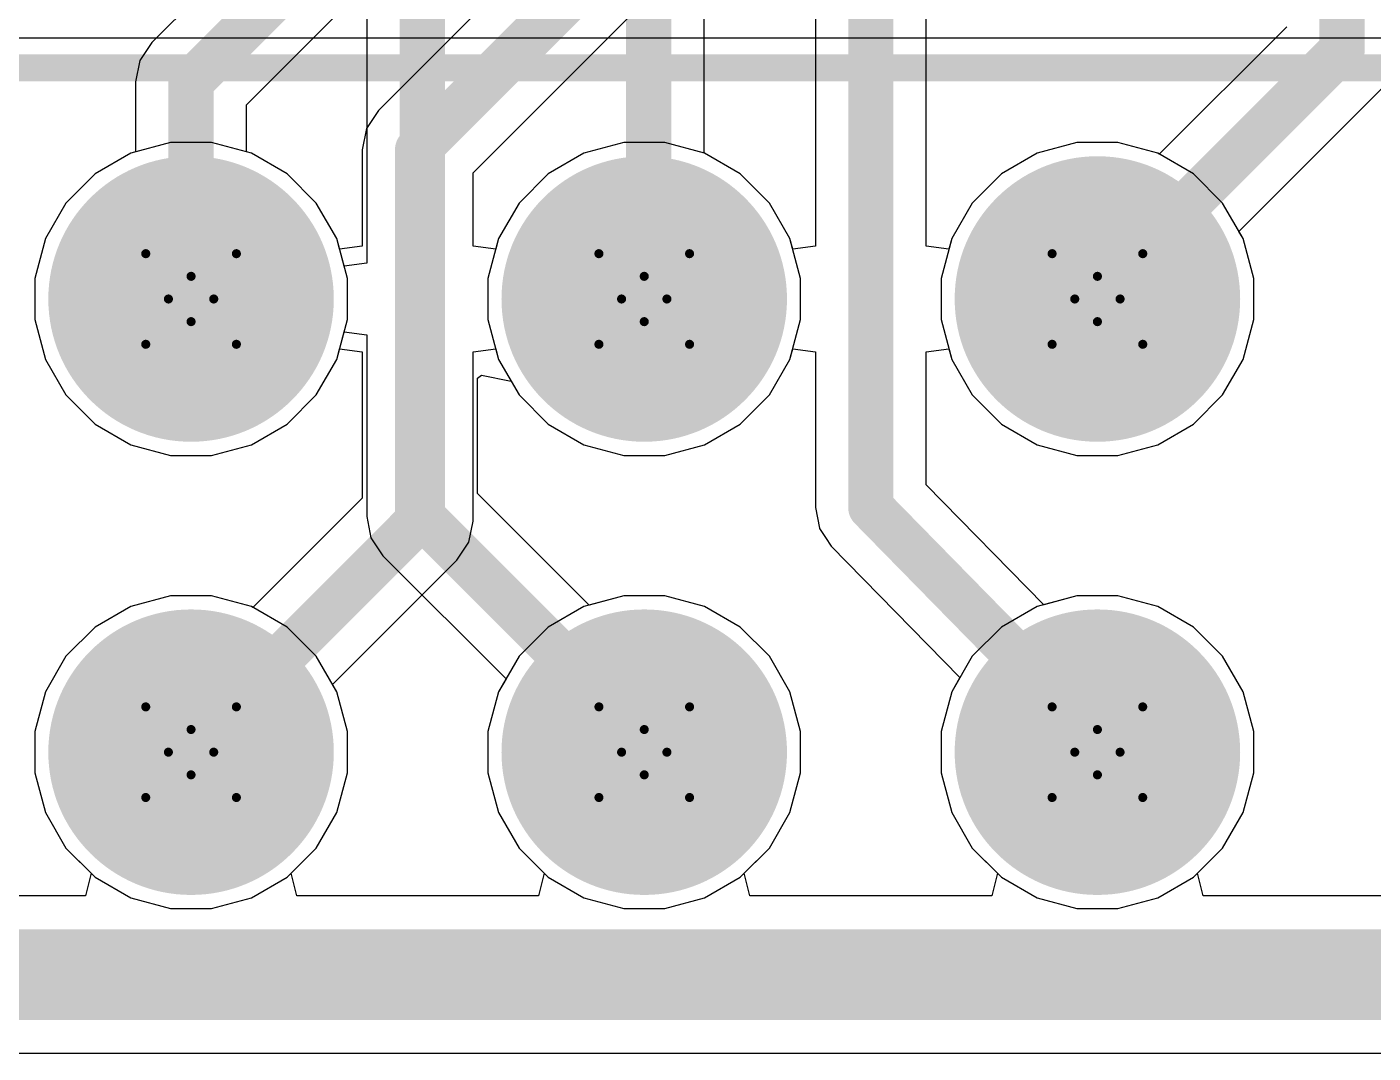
# Model space of a CAD drawing. Header units: inches. Extents: x -0.1 to 17.9, y -0.8 to 4.8.
# Drawn here: x 1.7888 to 2.0858, y 0.3316 to 0.558 of the extents above; entities that cross this region are included whole.
import ezdxf

# ---------------------------------------------------------------- set-up
doc = ezdxf.new("R2010")
doc.units = ezdxf.units.IN
doc.header["$MEASUREMENT"] = 0
for name, color, linetype in [('Bottom Layer 1', 5, 'Continuous'), ('Bottom Solder', 6, 'Continuous'), ('Drill Drawing', 1, 'Continuous'), ('GND+Signal', 16, 'Continuous'), ('Multi-Layer', 9, 'Continuous'), ('Pad Holes', 156, 'Continuous'), ('PWR+Signal', 76, 'Continuous'), ('Top 3D Body', 56, 'Continuous'), ('Top Layer 1', 1, 'Continuous'), ('Top Overlay', 2, 'Continuous'), ('Top Solder', 216, 'Continuous')]:
    doc.layers.add(name, color=color, linetype=linetype)

# ---------------------------------------------------------------- blocks, each defined once
blk = doc.blocks.new('N3314_5202RB_203')
at = {"layer": 'Bottom Layer 1'}
h = blk.add_hatch(color=5, dxfattribs=at)
edge = h.paths.add_edge_path()
edge.add_arc((0.2, 0.1), 0.0275, 0, 360)
h = blk.add_hatch(color=5, dxfattribs=at)
edge = h.paths.add_edge_path()
edge.add_arc((0.3, 0.1), 0.0275, 0, 360)
h = blk.add_hatch(color=5, dxfattribs=at)
edge = h.paths.add_edge_path()
edge.add_arc((0.4, 0.1), 0.0275, 0, 360)
h = blk.add_hatch(color=5, dxfattribs=at)
edge = h.paths.add_edge_path()
edge.add_arc((0.2, 0), 0.0275, 0, 360)
h = blk.add_hatch(color=5, dxfattribs=at)
edge = h.paths.add_edge_path()
edge.add_arc((0.3, 0), 0.0275, 0, 360)
h = blk.add_hatch(color=5, dxfattribs=at)
edge = h.paths.add_edge_path()
edge.add_arc((0.4, 0), 0.0275, 0, 360)
at = {"layer": 'Bottom Solder'}
h = blk.add_hatch(color=6, dxfattribs=at)
edge = h.paths.add_edge_path()
edge.add_arc((0.2, 0.1), 0.0315, 0, 360)
h = blk.add_hatch(color=6, dxfattribs=at)
edge = h.paths.add_edge_path()
edge.add_arc((0.3, 0.1), 0.0315, 0, 360)
h = blk.add_hatch(color=6, dxfattribs=at)
edge = h.paths.add_edge_path()
edge.add_arc((0.4, 0.1), 0.0315, 0, 360)
h = blk.add_hatch(color=6, dxfattribs=at)
edge = h.paths.add_edge_path()
edge.add_arc((0.2, 0), 0.0315, 0, 360)
h = blk.add_hatch(color=6, dxfattribs=at)
edge = h.paths.add_edge_path()
edge.add_arc((0.3, 0), 0.0315, 0, 360)
h = blk.add_hatch(color=6, dxfattribs=at)
edge = h.paths.add_edge_path()
edge.add_arc((0.4, 0), 0.0315, 0, 360)
at = {"layer": 'GND+Signal'}
h = blk.add_hatch(color=16, dxfattribs=at)
edge = h.paths.add_edge_path()
edge.add_arc((0.2, 0.1), 0.0275, 0, 360)
h = blk.add_hatch(color=16, dxfattribs=at)
edge = h.paths.add_edge_path()
edge.add_arc((0.3, 0.1), 0.0275, 0, 360)
h = blk.add_hatch(color=16, dxfattribs=at)
edge = h.paths.add_edge_path()
edge.add_arc((0.4, 0.1), 0.0275, 0, 360)
h = blk.add_hatch(color=16, dxfattribs=at)
edge = h.paths.add_edge_path()
edge.add_arc((0.2, 0), 0.0275, 0, 360)
h = blk.add_hatch(color=16, dxfattribs=at)
edge = h.paths.add_edge_path()
edge.add_arc((0.3, 0), 0.0275, 0, 360)
h = blk.add_hatch(color=16, dxfattribs=at)
edge = h.paths.add_edge_path()
edge.add_arc((0.4, 0), 0.0275, 0, 360)
at = {"layer": 'Multi-Layer'}
h = blk.add_hatch(color=9, dxfattribs=at)
edge = h.paths.add_edge_path()
edge.add_arc((0.2, 0.1), 0.0275, 0, 360)
h = blk.add_hatch(color=9, dxfattribs=at)
edge = h.paths.add_edge_path()
edge.add_arc((0.3, 0.1), 0.0275, 0, 360)
h = blk.add_hatch(color=9, dxfattribs=at)
edge = h.paths.add_edge_path()
edge.add_arc((0.4, 0.1), 0.0275, 0, 360)
h = blk.add_hatch(color=9, dxfattribs=at)
edge = h.paths.add_edge_path()
edge.add_arc((0.2, 0), 0.0275, 0, 360)
h = blk.add_hatch(color=9, dxfattribs=at)
edge = h.paths.add_edge_path()
edge.add_arc((0.3, 0), 0.0275, 0, 360)
h = blk.add_hatch(color=9, dxfattribs=at)
edge = h.paths.add_edge_path()
edge.add_arc((0.4, 0), 0.0275, 0, 360)
at = {"layer": 'Pad Holes'}
h = blk.add_hatch(color=7, dxfattribs=at)
edge = h.paths.add_edge_path()
edge.add_arc((0.2, 0.1), 0.0175, 0, 360)
h = blk.add_hatch(color=7, dxfattribs=at)
edge = h.paths.add_edge_path()
edge.add_arc((0.3, 0.1), 0.0175, 0, 360)
h = blk.add_hatch(color=7, dxfattribs=at)
edge = h.paths.add_edge_path()
edge.add_arc((0.4, 0.1), 0.0175, 0, 360)
h = blk.add_hatch(color=7, dxfattribs=at)
edge = h.paths.add_edge_path()
edge.add_arc((0.2, 0), 0.0175, 0, 360)
h = blk.add_hatch(color=7, dxfattribs=at)
edge = h.paths.add_edge_path()
edge.add_arc((0.3, 0), 0.0175, 0, 360)
h = blk.add_hatch(color=7, dxfattribs=at)
edge = h.paths.add_edge_path()
edge.add_arc((0.4, 0), 0.0175, 0, 360)
at = {"layer": 'PWR+Signal'}
h = blk.add_hatch(color=76, dxfattribs=at)
edge = h.paths.add_edge_path()
edge.add_arc((0.2, 0.1), 0.0275, 0, 360)
h = blk.add_hatch(color=76, dxfattribs=at)
edge = h.paths.add_edge_path()
edge.add_arc((0.3, 0.1), 0.0275, 0, 360)
h = blk.add_hatch(color=76, dxfattribs=at)
edge = h.paths.add_edge_path()
edge.add_arc((0.4, 0.1), 0.0275, 0, 360)
h = blk.add_hatch(color=76, dxfattribs=at)
edge = h.paths.add_edge_path()
edge.add_arc((0.2, 0), 0.0275, 0, 360)
h = blk.add_hatch(color=76, dxfattribs=at)
edge = h.paths.add_edge_path()
edge.add_arc((0.3, 0), 0.0275, 0, 360)
h = blk.add_hatch(color=76, dxfattribs=at)
edge = h.paths.add_edge_path()
edge.add_arc((0.4, 0), 0.0275, 0, 360)
at = {"layer": 'Top Layer 1'}
h = blk.add_hatch(color=1, dxfattribs=at)
edge = h.paths.add_edge_path()
edge.add_arc((0.2, 0.1), 0.0275, 0, 360)
h = blk.add_hatch(color=1, dxfattribs=at)
edge = h.paths.add_edge_path()
edge.add_arc((0.3, 0.1), 0.0275, 0, 360)
h = blk.add_hatch(color=1, dxfattribs=at)
edge = h.paths.add_edge_path()
edge.add_arc((0.4, 0.1), 0.0275, 0, 360)
h = blk.add_hatch(color=1, dxfattribs=at)
edge = h.paths.add_edge_path()
edge.add_arc((0.2, 0), 0.0275, 0, 360)
h = blk.add_hatch(color=1, dxfattribs=at)
edge = h.paths.add_edge_path()
edge.add_arc((0.3, 0), 0.0275, 0, 360)
h = blk.add_hatch(color=1, dxfattribs=at)
edge = h.paths.add_edge_path()
edge.add_arc((0.4, 0), 0.0275, 0, 360)
at = {"layer": 'Top Solder'}
h = blk.add_hatch(color=216, dxfattribs=at)
edge = h.paths.add_edge_path()
edge.add_arc((0.2, 0.1), 0.0315, 0, 360)
h = blk.add_hatch(color=216, dxfattribs=at)
edge = h.paths.add_edge_path()
edge.add_arc((0.3, 0.1), 0.0315, 0, 360)
h = blk.add_hatch(color=216, dxfattribs=at)
edge = h.paths.add_edge_path()
edge.add_arc((0.4, 0.1), 0.0315, 0, 360)
h = blk.add_hatch(color=216, dxfattribs=at)
edge = h.paths.add_edge_path()
edge.add_arc((0.2, 0), 0.0315, 0, 360)
h = blk.add_hatch(color=216, dxfattribs=at)
edge = h.paths.add_edge_path()
edge.add_arc((0.3, 0), 0.0315, 0, 360)
h = blk.add_hatch(color=216, dxfattribs=at)
edge = h.paths.add_edge_path()
edge.add_arc((0.4, 0), 0.0315, 0, 360)
at = {"layer": 'Top Overlay'}
blk.add_lwpolyline([(1.032, -0.051, 0.005, 0.005, 0), (-0.432, -0.051, 0.005, 0.005, 0)], format="xyseb", dxfattribs=at)

msp = doc.modelspace()

# ---------------------------------------------------------------- linework, layer by layer
at = {"layer": 'Bottom Layer 1'}
for p, q in [((1.86377, 0.69937), (1.86377, 0.50594)), ((1.93824, 0.53017), (1.93824, 0.67894)), ((1.82046, 0.5325), (1.81168, 0.53015)), ((1.82954, 0.5325), (1.82046, 0.5325)), ((1.83832, 0.53015), (1.82954, 0.5325)), ((2.02046, 0.5325), (2.01168, 0.53015)), ((2.02954, 0.5325), (2.02046, 0.5325)), ((2.03832, 0.53015), (2.02954, 0.5325)), ((1.81168, 0.53015), (1.80382, 0.52561)), ((1.84618, 0.52561), (1.83832, 0.53015)), ((1.93832, 0.53015), (1.93824, 0.53017)), ((1.94618, 0.52561), (1.93832, 0.53015)), ((2.01168, 0.53015), (2.00382, 0.52561)), ((2.04618, 0.52561), (2.03832, 0.53015)), ((1.80382, 0.52561), (1.79739, 0.51918)), ((1.85261, 0.51918), (1.84618, 0.52561)), ((1.95261, 0.51918), (1.94618, 0.52561)), ((2.00382, 0.52561), (1.99739, 0.51918)), ((2.05261, 0.51918), (2.04618, 0.52561)), ((1.79739, 0.51918), (1.79285, 0.51132)), ((1.85715, 0.51132), (1.85261, 0.51918)), ((1.95715, 0.51132), (1.95261, 0.51918)), ((1.99739, 0.51918), (1.99285, 0.51132)), ((2.05715, 0.51132), (2.05261, 0.51918)), ((1.79285, 0.51132), (1.7905, 0.50254)), ((1.85877, 0.50528), (1.85715, 0.51132)), ((1.9595, 0.50254), (1.95715, 0.51132)), ((1.99285, 0.51132), (1.9905, 0.50254)), ((2.0595, 0.50254), (2.05715, 0.51132)), ((1.86377, 0.50594), (1.85877, 0.50528)), ((1.7905, 0.50254), (1.7905, 0.49346)), ((1.9595, 0.49346), (1.9595, 0.50254)), ((1.9905, 0.50254), (1.9905, 0.49346)), ((2.0595, 0.49346), (2.0595, 0.50254)), ((1.7905, 0.49346), (1.79285, 0.48468)), ((1.95715, 0.48468), (1.9595, 0.49346)), ((1.9905, 0.49346), (1.99285, 0.48468)), ((2.05715, 0.48468), (2.0595, 0.49346)), ((1.85715, 0.48468), (1.85877, 0.49072)), ((1.85877, 0.49072), (1.86377, 0.49006)), ((1.86377, 0.49006), (1.86377, 0.45)), ((1.79285, 0.48468), (1.79739, 0.47682)), ((1.85261, 0.47682), (1.85715, 0.48468)), ((1.95261, 0.47682), (1.95715, 0.48468)), ((1.99285, 0.48468), (1.99739, 0.47682)), ((2.05261, 0.47682), (2.05715, 0.48468)), ((1.88824, 0.4805), (1.88911, 0.48117)), ((1.88824, 0.45507), (1.88824, 0.4805)), ((1.88911, 0.48117), (1.89563, 0.47987)), ((1.89563, 0.47987), (1.89739, 0.47682)), ((1.79739, 0.47682), (1.80382, 0.47039)), ((1.84618, 0.47039), (1.85261, 0.47682)), ((1.89739, 0.47682), (1.90382, 0.47039)), ((1.94618, 0.47039), (1.95261, 0.47682)), ((1.99739, 0.47682), (2.00382, 0.47039)), ((2.04618, 0.47039), (2.05261, 0.47682)), ((1.80382, 0.47039), (1.81168, 0.46585)), ((1.83832, 0.46585), (1.84618, 0.47039)), ((1.90382, 0.47039), (1.91168, 0.46585)), ((1.93832, 0.46585), (1.94618, 0.47039)), ((2.00382, 0.47039), (2.01168, 0.46585)), ((2.03832, 0.46585), (2.04618, 0.47039)), ((1.81168, 0.46585), (1.82046, 0.4635)), ((1.82046, 0.4635), (1.82954, 0.4635)), ((1.82954, 0.4635), (1.83832, 0.46585)), ((1.91168, 0.46585), (1.92046, 0.4635)), ((1.92046, 0.4635), (1.92954, 0.4635)), ((1.92954, 0.4635), (1.93832, 0.46585)), ((2.01168, 0.46585), (2.02046, 0.4635)), ((2.02046, 0.4635), (2.02954, 0.4635)), ((2.02954, 0.4635), (2.03832, 0.46585)), ((1.91284, 0.43046), (1.88824, 0.45507)), ((1.86377, 0.45), (1.8647, 0.44532)), ((1.8647, 0.44532), (1.86735, 0.44135)), ((1.86735, 0.44135), (1.89451, 0.41419)), ((1.82046, 0.4325), (1.81168, 0.43015)), ((1.82954, 0.4325), (1.82046, 0.4325)), ((1.83832, 0.43015), (1.82954, 0.4325)), ((1.92046, 0.4325), (1.91284, 0.43046)), ((1.92954, 0.4325), (1.92046, 0.4325)), ((1.93832, 0.43015), (1.92954, 0.4325)), ((2.02046, 0.4325), (2.01168, 0.43015)), ((2.02954, 0.4325), (2.02046, 0.4325)), ((2.03832, 0.43015), (2.02954, 0.4325)), ((1.81168, 0.43015), (1.80382, 0.42561)), ((1.84618, 0.42561), (1.83832, 0.43015)), ((1.94618, 0.42561), (1.93832, 0.43015)), ((2.01168, 0.43015), (2.00382, 0.42561)), ((2.04618, 0.42561), (2.03832, 0.43015)), ((1.80382, 0.42561), (1.79739, 0.41918)), ((1.85261, 0.41918), (1.84618, 0.42561)), ((1.95261, 0.41918), (1.94618, 0.42561)), ((2.00382, 0.42561), (1.99739, 0.41918)), ((2.05261, 0.41918), (2.04618, 0.42561)), ((1.79739, 0.41918), (1.79285, 0.41132)), ((1.85715, 0.41132), (1.85261, 0.41918)), ((1.95715, 0.41132), (1.95261, 0.41918)), ((1.99739, 0.41918), (1.99285, 0.41132)), ((2.05715, 0.41132), (2.05261, 0.41918)), ((1.89451, 0.41419), (1.89285, 0.41132)), ((1.79285, 0.41132), (1.7905, 0.40254)), ((1.8595, 0.40254), (1.85715, 0.41132)), ((1.89285, 0.41132), (1.8905, 0.40254)), ((1.9595, 0.40254), (1.95715, 0.41132)), ((1.99285, 0.41132), (1.9905, 0.40254)), ((2.0595, 0.40254), (2.05715, 0.41132)), ((1.7905, 0.40254), (1.7905, 0.39346)), ((1.8595, 0.39346), (1.8595, 0.40254)), ((1.8905, 0.40254), (1.8905, 0.39346)), ((1.9595, 0.39346), (1.9595, 0.40254)), ((1.9905, 0.40254), (1.9905, 0.39346)), ((2.0595, 0.39346), (2.0595, 0.40254)), ((1.7905, 0.39346), (1.79285, 0.38468)), ((1.85715, 0.38468), (1.8595, 0.39346)), ((1.8905, 0.39346), (1.89285, 0.38468)), ((1.95715, 0.38468), (1.9595, 0.39346)), ((1.9905, 0.39346), (1.99285, 0.38468)), ((2.05715, 0.38468), (2.0595, 0.39346)), ((1.79285, 0.38468), (1.79739, 0.37682)), ((1.85261, 0.37682), (1.85715, 0.38468)), ((1.89285, 0.38468), (1.89739, 0.37682)), ((1.95261, 0.37682), (1.95715, 0.38468)), ((1.99285, 0.38468), (1.99739, 0.37682)), ((2.05261, 0.37682), (2.05715, 0.38468)), ((1.79739, 0.37682), (1.80294, 0.37127)), ((1.84706, 0.37127), (1.85261, 0.37682)), ((1.89739, 0.37682), (1.90294, 0.37127)), ((1.94706, 0.37127), (1.95261, 0.37682)), ((1.99739, 0.37682), (2.00294, 0.37127)), ((2.04706, 0.37127), (2.05261, 0.37682)), ((1.80294, 0.37127), (1.80169, 0.36627)), ((1.84831, 0.36627), (1.84706, 0.37127)), ((1.90294, 0.37127), (1.90169, 0.36627)), ((1.94831, 0.36627), (1.94706, 0.37127)), ((2.00294, 0.37127), (2.00169, 0.36627)), ((2.04831, 0.36627), (2.04706, 0.37127)), ((1.80169, 0.36627), (1.78424, 0.36627)), ((1.90169, 0.36627), (1.84831, 0.36627)), ((2.00169, 0.36627), (1.94831, 0.36627)), ((2.10169, 0.36627), (2.04831, 0.36627)), ((1.77706, 0.33161), (2.30294, 0.33161))]:
    msp.add_line(p, q, dxfattribs=at)
for points in [[(1.876, 0.45, 0.01, 0.01, 0), (1.876, 0.70443, 0.01, 0.01, 0)], [(1.926, 0.50994, 0.01, 0.01, 0), (1.926, 0.67894, 0.01, 0.01, 0)], [(1.925, 0.50894, 0.01, 0.01, 0), (1.926, 0.50994, 0.01, 0.01, 0)], [(1.876, 0.45, 0.01, 0.01, 0), (1.926, 0.4, 0.01, 0.01, 0)], [(1.77706, 0.34894, 0.02, 0.02, 0), (2.30294, 0.34894, 0.02, 0.02, 0)]]:
    msp.add_lwpolyline(points, format="xyseb", dxfattribs=at)
for points in [[(1.9225, 0.50894, 0.005, 0.005, 1), (1.9275, 0.50894, 0.005, 0.005, 1)], [(1.9235, 0.50994, 0.005, 0.005, 1), (1.9285, 0.50994, 0.005, 0.005, 1)], [(1.9235, 0.50994, 0.005, 0.005, 1), (1.9285, 0.50994, 0.005, 0.005, 1)], [(1.8735, 0.45, 0.005, 0.005, 1), (1.8785, 0.45, 0.005, 0.005, 1)], [(1.8735, 0.45, 0.005, 0.005, 1), (1.8785, 0.45, 0.005, 0.005, 1)], [(1.9235, 0.4, 0.005, 0.005, 1), (1.9285, 0.4, 0.005, 0.005, 1)]]:
    msp.add_lwpolyline(points, format="xyseb", close=True, dxfattribs=at)
at = {"layer": 'Drill Drawing'}
for points in [[(1.815, 0.508, 0.002, 0.002, 0), (1.825, 0.503, 0.002, 0.002, 0)], [(1.815, 0.508, 0.002, 0.002, 0), (1.82, 0.498, 0.002, 0.002, 0)], [(1.825, 0.503, 0.002, 0.002, 0), (1.835, 0.508, 0.002, 0.002, 0)], [(1.83, 0.498, 0.002, 0.002, 0), (1.835, 0.508, 0.002, 0.002, 0)], [(1.915, 0.508, 0.002, 0.002, 0), (1.925, 0.503, 0.002, 0.002, 0)], [(1.915, 0.508, 0.002, 0.002, 0), (1.92, 0.498, 0.002, 0.002, 0)], [(1.925, 0.503, 0.002, 0.002, 0), (1.935, 0.508, 0.002, 0.002, 0)], [(1.93, 0.498, 0.002, 0.002, 0), (1.935, 0.508, 0.002, 0.002, 0)], [(2.015, 0.508, 0.002, 0.002, 0), (2.025, 0.503, 0.002, 0.002, 0)], [(2.015, 0.508, 0.002, 0.002, 0), (2.02, 0.498, 0.002, 0.002, 0)], [(2.025, 0.503, 0.002, 0.002, 0), (2.035, 0.508, 0.002, 0.002, 0)], [(2.03, 0.498, 0.002, 0.002, 0), (2.035, 0.508, 0.002, 0.002, 0)], [(1.815, 0.488, 0.002, 0.002, 0), (1.82, 0.498, 0.002, 0.002, 0)], [(1.83, 0.498, 0.002, 0.002, 0), (1.835, 0.488, 0.002, 0.002, 0)], [(1.915, 0.488, 0.002, 0.002, 0), (1.92, 0.498, 0.002, 0.002, 0)], [(1.93, 0.498, 0.002, 0.002, 0), (1.935, 0.488, 0.002, 0.002, 0)], [(2.015, 0.488, 0.002, 0.002, 0), (2.02, 0.498, 0.002, 0.002, 0)], [(2.03, 0.498, 0.002, 0.002, 0), (2.035, 0.488, 0.002, 0.002, 0)], [(1.815, 0.488, 0.002, 0.002, 0), (1.825, 0.493, 0.002, 0.002, 0)], [(1.825, 0.493, 0.002, 0.002, 0), (1.835, 0.488, 0.002, 0.002, 0)], [(1.915, 0.488, 0.002, 0.002, 0), (1.925, 0.493, 0.002, 0.002, 0)], [(1.925, 0.493, 0.002, 0.002, 0), (1.935, 0.488, 0.002, 0.002, 0)], [(2.015, 0.488, 0.002, 0.002, 0), (2.025, 0.493, 0.002, 0.002, 0)], [(2.025, 0.493, 0.002, 0.002, 0), (2.035, 0.488, 0.002, 0.002, 0)], [(1.815, 0.408, 0.002, 0.002, 0), (1.825, 0.403, 0.002, 0.002, 0)], [(1.815, 0.408, 0.002, 0.002, 0), (1.82, 0.398, 0.002, 0.002, 0)], [(1.825, 0.403, 0.002, 0.002, 0), (1.835, 0.408, 0.002, 0.002, 0)], [(1.83, 0.398, 0.002, 0.002, 0), (1.835, 0.408, 0.002, 0.002, 0)], [(1.915, 0.408, 0.002, 0.002, 0), (1.925, 0.403, 0.002, 0.002, 0)], [(1.915, 0.408, 0.002, 0.002, 0), (1.92, 0.398, 0.002, 0.002, 0)], [(1.925, 0.403, 0.002, 0.002, 0), (1.935, 0.408, 0.002, 0.002, 0)], [(1.93, 0.398, 0.002, 0.002, 0), (1.935, 0.408, 0.002, 0.002, 0)], [(2.015, 0.408, 0.002, 0.002, 0), (2.025, 0.403, 0.002, 0.002, 0)], [(2.015, 0.408, 0.002, 0.002, 0), (2.02, 0.398, 0.002, 0.002, 0)], [(2.025, 0.403, 0.002, 0.002, 0), (2.035, 0.408, 0.002, 0.002, 0)], [(2.03, 0.398, 0.002, 0.002, 0), (2.035, 0.408, 0.002, 0.002, 0)], [(1.815, 0.388, 0.002, 0.002, 0), (1.82, 0.398, 0.002, 0.002, 0)], [(1.83, 0.398, 0.002, 0.002, 0), (1.835, 0.388, 0.002, 0.002, 0)], [(1.915, 0.388, 0.002, 0.002, 0), (1.92, 0.398, 0.002, 0.002, 0)], [(1.93, 0.398, 0.002, 0.002, 0), (1.935, 0.388, 0.002, 0.002, 0)], [(2.015, 0.388, 0.002, 0.002, 0), (2.02, 0.398, 0.002, 0.002, 0)], [(2.03, 0.398, 0.002, 0.002, 0), (2.035, 0.388, 0.002, 0.002, 0)], [(1.815, 0.388, 0.002, 0.002, 0), (1.825, 0.393, 0.002, 0.002, 0)], [(1.825, 0.393, 0.002, 0.002, 0), (1.835, 0.388, 0.002, 0.002, 0)], [(1.915, 0.388, 0.002, 0.002, 0), (1.925, 0.393, 0.002, 0.002, 0)], [(1.925, 0.393, 0.002, 0.002, 0), (1.935, 0.388, 0.002, 0.002, 0)], [(2.015, 0.388, 0.002, 0.002, 0), (2.025, 0.393, 0.002, 0.002, 0)], [(2.025, 0.393, 0.002, 0.002, 0), (2.035, 0.388, 0.002, 0.002, 0)]]:
    msp.add_lwpolyline(points, format="xyseb", dxfattribs=at)
for points in [[(1.8145, 0.508, 0.001, 0.001, 1), (1.8155, 0.508, 0.001, 0.001, 1)], [(1.8145, 0.508, 0.001, 0.001, 1), (1.8155, 0.508, 0.001, 0.001, 1)], [(1.8345, 0.508, 0.001, 0.001, 1), (1.8355, 0.508, 0.001, 0.001, 1)], [(1.8345, 0.508, 0.001, 0.001, 1), (1.8355, 0.508, 0.001, 0.001, 1)], [(1.9145, 0.508, 0.001, 0.001, 1), (1.9155, 0.508, 0.001, 0.001, 1)], [(1.9145, 0.508, 0.001, 0.001, 1), (1.9155, 0.508, 0.001, 0.001, 1)], [(1.9345, 0.508, 0.001, 0.001, 1), (1.9355, 0.508, 0.001, 0.001, 1)], [(1.9345, 0.508, 0.001, 0.001, 1), (1.9355, 0.508, 0.001, 0.001, 1)], [(2.0145, 0.508, 0.001, 0.001, 1), (2.0155, 0.508, 0.001, 0.001, 1)], [(2.0145, 0.508, 0.001, 0.001, 1), (2.0155, 0.508, 0.001, 0.001, 1)], [(2.0345, 0.508, 0.001, 0.001, 1), (2.0355, 0.508, 0.001, 0.001, 1)], [(2.0345, 0.508, 0.001, 0.001, 1), (2.0355, 0.508, 0.001, 0.001, 1)], [(1.8245, 0.503, 0.001, 0.001, 1), (1.8255, 0.503, 0.001, 0.001, 1)], [(1.8245, 0.503, 0.001, 0.001, 1), (1.8255, 0.503, 0.001, 0.001, 1)], [(1.9245, 0.503, 0.001, 0.001, 1), (1.9255, 0.503, 0.001, 0.001, 1)], [(1.9245, 0.503, 0.001, 0.001, 1), (1.9255, 0.503, 0.001, 0.001, 1)], [(2.0245, 0.503, 0.001, 0.001, 1), (2.0255, 0.503, 0.001, 0.001, 1)], [(2.0245, 0.503, 0.001, 0.001, 1), (2.0255, 0.503, 0.001, 0.001, 1)], [(1.8195, 0.498, 0.001, 0.001, 1), (1.8205, 0.498, 0.001, 0.001, 1)], [(1.8195, 0.498, 0.001, 0.001, 1), (1.8205, 0.498, 0.001, 0.001, 1)], [(1.8295, 0.498, 0.001, 0.001, 1), (1.8305, 0.498, 0.001, 0.001, 1)], [(1.8295, 0.498, 0.001, 0.001, 1), (1.8305, 0.498, 0.001, 0.001, 1)], [(1.9195, 0.498, 0.001, 0.001, 1), (1.9205, 0.498, 0.001, 0.001, 1)], [(1.9195, 0.498, 0.001, 0.001, 1), (1.9205, 0.498, 0.001, 0.001, 1)], [(1.9295, 0.498, 0.001, 0.001, 1), (1.9305, 0.498, 0.001, 0.001, 1)], [(1.9295, 0.498, 0.001, 0.001, 1), (1.9305, 0.498, 0.001, 0.001, 1)], [(2.0195, 0.498, 0.001, 0.001, 1), (2.0205, 0.498, 0.001, 0.001, 1)], [(2.0195, 0.498, 0.001, 0.001, 1), (2.0205, 0.498, 0.001, 0.001, 1)], [(2.0295, 0.498, 0.001, 0.001, 1), (2.0305, 0.498, 0.001, 0.001, 1)], [(2.0295, 0.498, 0.001, 0.001, 1), (2.0305, 0.498, 0.001, 0.001, 1)], [(1.8245, 0.493, 0.001, 0.001, 1), (1.8255, 0.493, 0.001, 0.001, 1)], [(1.8245, 0.493, 0.001, 0.001, 1), (1.8255, 0.493, 0.001, 0.001, 1)], [(1.9245, 0.493, 0.001, 0.001, 1), (1.9255, 0.493, 0.001, 0.001, 1)], [(1.9245, 0.493, 0.001, 0.001, 1), (1.9255, 0.493, 0.001, 0.001, 1)], [(2.0245, 0.493, 0.001, 0.001, 1), (2.0255, 0.493, 0.001, 0.001, 1)], [(2.0245, 0.493, 0.001, 0.001, 1), (2.0255, 0.493, 0.001, 0.001, 1)], [(1.8145, 0.488, 0.001, 0.001, 1), (1.8155, 0.488, 0.001, 0.001, 1)], [(1.8145, 0.488, 0.001, 0.001, 1), (1.8155, 0.488, 0.001, 0.001, 1)], [(1.8345, 0.488, 0.001, 0.001, 1), (1.8355, 0.488, 0.001, 0.001, 1)], [(1.8345, 0.488, 0.001, 0.001, 1), (1.8355, 0.488, 0.001, 0.001, 1)], [(1.9145, 0.488, 0.001, 0.001, 1), (1.9155, 0.488, 0.001, 0.001, 1)], [(1.9145, 0.488, 0.001, 0.001, 1), (1.9155, 0.488, 0.001, 0.001, 1)], [(1.9345, 0.488, 0.001, 0.001, 1), (1.9355, 0.488, 0.001, 0.001, 1)], [(1.9345, 0.488, 0.001, 0.001, 1), (1.9355, 0.488, 0.001, 0.001, 1)], [(2.0145, 0.488, 0.001, 0.001, 1), (2.0155, 0.488, 0.001, 0.001, 1)], [(2.0145, 0.488, 0.001, 0.001, 1), (2.0155, 0.488, 0.001, 0.001, 1)], [(2.0345, 0.488, 0.001, 0.001, 1), (2.0355, 0.488, 0.001, 0.001, 1)], [(2.0345, 0.488, 0.001, 0.001, 1), (2.0355, 0.488, 0.001, 0.001, 1)], [(1.8145, 0.408, 0.001, 0.001, 1), (1.8155, 0.408, 0.001, 0.001, 1)], [(1.8145, 0.408, 0.001, 0.001, 1), (1.8155, 0.408, 0.001, 0.001, 1)], [(1.8345, 0.408, 0.001, 0.001, 1), (1.8355, 0.408, 0.001, 0.001, 1)], [(1.8345, 0.408, 0.001, 0.001, 1), (1.8355, 0.408, 0.001, 0.001, 1)], [(1.9145, 0.408, 0.001, 0.001, 1), (1.9155, 0.408, 0.001, 0.001, 1)], [(1.9145, 0.408, 0.001, 0.001, 1), (1.9155, 0.408, 0.001, 0.001, 1)], [(1.9345, 0.408, 0.001, 0.001, 1), (1.9355, 0.408, 0.001, 0.001, 1)], [(1.9345, 0.408, 0.001, 0.001, 1), (1.9355, 0.408, 0.001, 0.001, 1)], [(2.0145, 0.408, 0.001, 0.001, 1), (2.0155, 0.408, 0.001, 0.001, 1)], [(2.0145, 0.408, 0.001, 0.001, 1), (2.0155, 0.408, 0.001, 0.001, 1)], [(2.0345, 0.408, 0.001, 0.001, 1), (2.0355, 0.408, 0.001, 0.001, 1)], [(2.0345, 0.408, 0.001, 0.001, 1), (2.0355, 0.408, 0.001, 0.001, 1)], [(1.8245, 0.403, 0.001, 0.001, 1), (1.8255, 0.403, 0.001, 0.001, 1)], [(1.8245, 0.403, 0.001, 0.001, 1), (1.8255, 0.403, 0.001, 0.001, 1)], [(1.9245, 0.403, 0.001, 0.001, 1), (1.9255, 0.403, 0.001, 0.001, 1)], [(1.9245, 0.403, 0.001, 0.001, 1), (1.9255, 0.403, 0.001, 0.001, 1)], [(2.0245, 0.403, 0.001, 0.001, 1), (2.0255, 0.403, 0.001, 0.001, 1)], [(2.0245, 0.403, 0.001, 0.001, 1), (2.0255, 0.403, 0.001, 0.001, 1)], [(1.8195, 0.398, 0.001, 0.001, 1), (1.8205, 0.398, 0.001, 0.001, 1)], [(1.8195, 0.398, 0.001, 0.001, 1), (1.8205, 0.398, 0.001, 0.001, 1)], [(1.8295, 0.398, 0.001, 0.001, 1), (1.8305, 0.398, 0.001, 0.001, 1)], [(1.8295, 0.398, 0.001, 0.001, 1), (1.8305, 0.398, 0.001, 0.001, 1)], [(1.9195, 0.398, 0.001, 0.001, 1), (1.9205, 0.398, 0.001, 0.001, 1)], [(1.9195, 0.398, 0.001, 0.001, 1), (1.9205, 0.398, 0.001, 0.001, 1)], [(1.9295, 0.398, 0.001, 0.001, 1), (1.9305, 0.398, 0.001, 0.001, 1)], [(1.9295, 0.398, 0.001, 0.001, 1), (1.9305, 0.398, 0.001, 0.001, 1)], [(2.0195, 0.398, 0.001, 0.001, 1), (2.0205, 0.398, 0.001, 0.001, 1)], [(2.0195, 0.398, 0.001, 0.001, 1), (2.0205, 0.398, 0.001, 0.001, 1)], [(2.0295, 0.398, 0.001, 0.001, 1), (2.0305, 0.398, 0.001, 0.001, 1)], [(2.0295, 0.398, 0.001, 0.001, 1), (2.0305, 0.398, 0.001, 0.001, 1)], [(1.8245, 0.393, 0.001, 0.001, 1), (1.8255, 0.393, 0.001, 0.001, 1)], [(1.8245, 0.393, 0.001, 0.001, 1), (1.8255, 0.393, 0.001, 0.001, 1)], [(1.9245, 0.393, 0.001, 0.001, 1), (1.9255, 0.393, 0.001, 0.001, 1)], [(1.9245, 0.393, 0.001, 0.001, 1), (1.9255, 0.393, 0.001, 0.001, 1)], [(2.0245, 0.393, 0.001, 0.001, 1), (2.0255, 0.393, 0.001, 0.001, 1)], [(2.0245, 0.393, 0.001, 0.001, 1), (2.0255, 0.393, 0.001, 0.001, 1)], [(1.8145, 0.388, 0.001, 0.001, 1), (1.8155, 0.388, 0.001, 0.001, 1)], [(1.8145, 0.388, 0.001, 0.001, 1), (1.8155, 0.388, 0.001, 0.001, 1)], [(1.8345, 0.388, 0.001, 0.001, 1), (1.8355, 0.388, 0.001, 0.001, 1)], [(1.8345, 0.388, 0.001, 0.001, 1), (1.8355, 0.388, 0.001, 0.001, 1)], [(1.9145, 0.388, 0.001, 0.001, 1), (1.9155, 0.388, 0.001, 0.001, 1)], [(1.9145, 0.388, 0.001, 0.001, 1), (1.9155, 0.388, 0.001, 0.001, 1)], [(1.9345, 0.388, 0.001, 0.001, 1), (1.9355, 0.388, 0.001, 0.001, 1)], [(1.9345, 0.388, 0.001, 0.001, 1), (1.9355, 0.388, 0.001, 0.001, 1)], [(2.0145, 0.388, 0.001, 0.001, 1), (2.0155, 0.388, 0.001, 0.001, 1)], [(2.0145, 0.388, 0.001, 0.001, 1), (2.0155, 0.388, 0.001, 0.001, 1)], [(2.0345, 0.388, 0.001, 0.001, 1), (2.0355, 0.388, 0.001, 0.001, 1)], [(2.0345, 0.388, 0.001, 0.001, 1), (2.0355, 0.388, 0.001, 0.001, 1)]]:
    msp.add_lwpolyline(points, format="xyseb", close=True, dxfattribs=at)
at = {"layer": 'GND+Signal'}
for p, q in [((1.82046, 0.5325), (1.81168, 0.53015)), ((1.82954, 0.5325), (1.82046, 0.5325)), ((1.83832, 0.53015), (1.82954, 0.5325)), ((1.92046, 0.5325), (1.91168, 0.53015)), ((1.92954, 0.5325), (1.92046, 0.5325)), ((1.93832, 0.53015), (1.92954, 0.5325)), ((2.02046, 0.5325), (2.01168, 0.53015)), ((2.02954, 0.5325), (2.02046, 0.5325)), ((2.03832, 0.53015), (2.02954, 0.5325)), ((1.81168, 0.53015), (1.80382, 0.52561)), ((1.84618, 0.52561), (1.83832, 0.53015)), ((1.91168, 0.53015), (1.90382, 0.52561)), ((1.94618, 0.52561), (1.93832, 0.53015)), ((2.01168, 0.53015), (2.00382, 0.52561)), ((2.04618, 0.52561), (2.03832, 0.53015)), ((1.80382, 0.52561), (1.79739, 0.51918)), ((1.85261, 0.51918), (1.84618, 0.52561)), ((1.90382, 0.52561), (1.89739, 0.51918)), ((1.95261, 0.51918), (1.94618, 0.52561)), ((2.00382, 0.52561), (1.99739, 0.51918)), ((2.05261, 0.51918), (2.04618, 0.52561)), ((1.79739, 0.51918), (1.79285, 0.51132)), ((1.85715, 0.51132), (1.85261, 0.51918)), ((1.89739, 0.51918), (1.89285, 0.51132)), ((1.95715, 0.51132), (1.95261, 0.51918)), ((1.99739, 0.51918), (1.99285, 0.51132)), ((2.05715, 0.51132), (2.05261, 0.51918)), ((1.79285, 0.51132), (1.7905, 0.50254)), ((1.8595, 0.50254), (1.85715, 0.51132)), ((1.89285, 0.51132), (1.8905, 0.50254)), ((1.9595, 0.50254), (1.95715, 0.51132)), ((1.99285, 0.51132), (1.9905, 0.50254)), ((2.0595, 0.50254), (2.05715, 0.51132)), ((1.7905, 0.50254), (1.7905, 0.49346)), ((1.8595, 0.49346), (1.8595, 0.50254)), ((1.8905, 0.50254), (1.8905, 0.49346)), ((1.9595, 0.49346), (1.9595, 0.50254)), ((1.9905, 0.50254), (1.9905, 0.49346)), ((2.0595, 0.49346), (2.0595, 0.50254)), ((1.7905, 0.49346), (1.79285, 0.48468)), ((1.85715, 0.48468), (1.8595, 0.49346)), ((1.8905, 0.49346), (1.89285, 0.48468)), ((1.95715, 0.48468), (1.9595, 0.49346)), ((1.9905, 0.49346), (1.99285, 0.48468)), ((2.05715, 0.48468), (2.0595, 0.49346)), ((1.79285, 0.48468), (1.79739, 0.47682)), ((1.85261, 0.47682), (1.85715, 0.48468)), ((1.89285, 0.48468), (1.89739, 0.47682)), ((1.95261, 0.47682), (1.95715, 0.48468)), ((1.99285, 0.48468), (1.99739, 0.47682)), ((2.05261, 0.47682), (2.05715, 0.48468)), ((1.79739, 0.47682), (1.80382, 0.47039)), ((1.84618, 0.47039), (1.85261, 0.47682)), ((1.89739, 0.47682), (1.90382, 0.47039)), ((1.94618, 0.47039), (1.95261, 0.47682)), ((1.99739, 0.47682), (2.00382, 0.47039)), ((2.04618, 0.47039), (2.05261, 0.47682)), ((1.80382, 0.47039), (1.81168, 0.46585)), ((1.83832, 0.46585), (1.84618, 0.47039)), ((1.90382, 0.47039), (1.91168, 0.46585)), ((1.93832, 0.46585), (1.94618, 0.47039)), ((2.00382, 0.47039), (2.01168, 0.46585)), ((2.03832, 0.46585), (2.04618, 0.47039)), ((1.81168, 0.46585), (1.82046, 0.4635)), ((1.82046, 0.4635), (1.82954, 0.4635)), ((1.82954, 0.4635), (1.83832, 0.46585)), ((1.91168, 0.46585), (1.92046, 0.4635)), ((1.92046, 0.4635), (1.92954, 0.4635)), ((1.92954, 0.4635), (1.93832, 0.46585)), ((2.01168, 0.46585), (2.02046, 0.4635)), ((2.02046, 0.4635), (2.02954, 0.4635)), ((2.02954, 0.4635), (2.03832, 0.46585)), ((1.82046, 0.4325), (1.81168, 0.43015)), ((1.82954, 0.4325), (1.82046, 0.4325)), ((1.83832, 0.43015), (1.82954, 0.4325)), ((1.92046, 0.4325), (1.91168, 0.43015)), ((1.92954, 0.4325), (1.92046, 0.4325)), ((1.93832, 0.43015), (1.92954, 0.4325)), ((2.02046, 0.4325), (2.01168, 0.43015)), ((2.02954, 0.4325), (2.02046, 0.4325)), ((2.03832, 0.43015), (2.02954, 0.4325)), ((1.81168, 0.43015), (1.80382, 0.42561)), ((1.84618, 0.42561), (1.83832, 0.43015)), ((1.91168, 0.43015), (1.90382, 0.42561)), ((1.94618, 0.42561), (1.93832, 0.43015)), ((2.01168, 0.43015), (2.00382, 0.42561)), ((2.04618, 0.42561), (2.03832, 0.43015)), ((1.80382, 0.42561), (1.79739, 0.41918)), ((1.85261, 0.41918), (1.84618, 0.42561)), ((1.90382, 0.42561), (1.89739, 0.41918)), ((1.95261, 0.41918), (1.94618, 0.42561)), ((2.00382, 0.42561), (1.99739, 0.41918)), ((2.05261, 0.41918), (2.04618, 0.42561)), ((1.79739, 0.41918), (1.79285, 0.41132)), ((1.85715, 0.41132), (1.85261, 0.41918)), ((1.89739, 0.41918), (1.89285, 0.41132)), ((1.95715, 0.41132), (1.95261, 0.41918)), ((1.99739, 0.41918), (1.99285, 0.41132)), ((2.05715, 0.41132), (2.05261, 0.41918)), ((1.79285, 0.41132), (1.7905, 0.40254)), ((1.8595, 0.40254), (1.85715, 0.41132)), ((1.89285, 0.41132), (1.8905, 0.40254)), ((1.9595, 0.40254), (1.95715, 0.41132)), ((1.99285, 0.41132), (1.9905, 0.40254)), ((2.0595, 0.40254), (2.05715, 0.41132)), ((1.7905, 0.40254), (1.7905, 0.39346)), ((1.8595, 0.39346), (1.8595, 0.40254)), ((1.8905, 0.40254), (1.8905, 0.39346)), ((1.9595, 0.39346), (1.9595, 0.40254)), ((1.9905, 0.40254), (1.9905, 0.39346)), ((2.0595, 0.39346), (2.0595, 0.40254)), ((1.7905, 0.39346), (1.79285, 0.38468)), ((1.85715, 0.38468), (1.8595, 0.39346)), ((1.8905, 0.39346), (1.89285, 0.38468)), ((1.95715, 0.38468), (1.9595, 0.39346)), ((1.9905, 0.39346), (1.99285, 0.38468)), ((2.05715, 0.38468), (2.0595, 0.39346)), ((1.79285, 0.38468), (1.79739, 0.37682)), ((1.85261, 0.37682), (1.85715, 0.38468)), ((1.89285, 0.38468), (1.89739, 0.37682)), ((1.95261, 0.37682), (1.95715, 0.38468)), ((1.99285, 0.38468), (1.99739, 0.37682)), ((2.05261, 0.37682), (2.05715, 0.38468)), ((1.79739, 0.37682), (1.80382, 0.37039)), ((1.84618, 0.37039), (1.85261, 0.37682)), ((1.89739, 0.37682), (1.90382, 0.37039)), ((1.94618, 0.37039), (1.95261, 0.37682)), ((1.99739, 0.37682), (2.00382, 0.37039)), ((2.04618, 0.37039), (2.05261, 0.37682)), ((1.80382, 0.37039), (1.81168, 0.36585)), ((1.83832, 0.36585), (1.84618, 0.37039)), ((1.90382, 0.37039), (1.91168, 0.36585)), ((1.93832, 0.36585), (1.94618, 0.37039)), ((2.00382, 0.37039), (2.01168, 0.36585)), ((2.03832, 0.36585), (2.04618, 0.37039)), ((1.81168, 0.36585), (1.82046, 0.3635)), ((1.82954, 0.3635), (1.83832, 0.36585)), ((1.91168, 0.36585), (1.92046, 0.3635)), ((1.92954, 0.3635), (1.93832, 0.36585)), ((2.01168, 0.36585), (2.02046, 0.3635)), ((2.02954, 0.3635), (2.03832, 0.36585)), ((1.82046, 0.3635), (1.82954, 0.3635)), ((1.92046, 0.3635), (1.92954, 0.3635)), ((2.02046, 0.3635), (2.02954, 0.3635))]:
    msp.add_line(p, q, dxfattribs=at)
at = {"layer": 'PWR+Signal'}
for p, q in [((1.74606, 0.55561), (2.10767, 0.55561)), ((1.82046, 0.5325), (1.81168, 0.53015)), ((1.82954, 0.5325), (1.82046, 0.5325)), ((1.83832, 0.53015), (1.82954, 0.5325)), ((1.92046, 0.5325), (1.91168, 0.53015)), ((1.92954, 0.5325), (1.92046, 0.5325)), ((1.93832, 0.53015), (1.92954, 0.5325)), ((2.02046, 0.5325), (2.01168, 0.53015)), ((2.02954, 0.5325), (2.02046, 0.5325)), ((2.03832, 0.53015), (2.02954, 0.5325)), ((1.81168, 0.53015), (1.80382, 0.52561)), ((1.84618, 0.52561), (1.83832, 0.53015)), ((1.91168, 0.53015), (1.90382, 0.52561)), ((1.94618, 0.52561), (1.93832, 0.53015)), ((2.01168, 0.53015), (2.00382, 0.52561)), ((2.04618, 0.52561), (2.03832, 0.53015)), ((1.80382, 0.52561), (1.79739, 0.51918)), ((1.85261, 0.51918), (1.84618, 0.52561)), ((1.90382, 0.52561), (1.89739, 0.51918)), ((1.95261, 0.51918), (1.94618, 0.52561)), ((2.00382, 0.52561), (1.99739, 0.51918)), ((2.05261, 0.51918), (2.04618, 0.52561)), ((1.79739, 0.51918), (1.79285, 0.51132)), ((1.85715, 0.51132), (1.85261, 0.51918)), ((1.89739, 0.51918), (1.89285, 0.51132)), ((1.95715, 0.51132), (1.95261, 0.51918)), ((1.99739, 0.51918), (1.99285, 0.51132)), ((2.05715, 0.51132), (2.05261, 0.51918)), ((1.79285, 0.51132), (1.7905, 0.50254)), ((1.8595, 0.50254), (1.85715, 0.51132)), ((1.89285, 0.51132), (1.8905, 0.50254)), ((1.9595, 0.50254), (1.95715, 0.51132)), ((1.99285, 0.51132), (1.9905, 0.50254)), ((2.0595, 0.50254), (2.05715, 0.51132)), ((1.7905, 0.50254), (1.7905, 0.49346)), ((1.8595, 0.49346), (1.8595, 0.50254)), ((1.8905, 0.50254), (1.8905, 0.49346)), ((1.9595, 0.49346), (1.9595, 0.50254)), ((1.9905, 0.50254), (1.9905, 0.49346)), ((2.0595, 0.49346), (2.0595, 0.50254)), ((1.7905, 0.49346), (1.79285, 0.48468)), ((1.85715, 0.48468), (1.8595, 0.49346)), ((1.8905, 0.49346), (1.89285, 0.48468)), ((1.95715, 0.48468), (1.9595, 0.49346)), ((1.9905, 0.49346), (1.99285, 0.48468)), ((2.05715, 0.48468), (2.0595, 0.49346)), ((1.79285, 0.48468), (1.79739, 0.47682)), ((1.85261, 0.47682), (1.85715, 0.48468)), ((1.89285, 0.48468), (1.89739, 0.47682)), ((1.95261, 0.47682), (1.95715, 0.48468)), ((1.99285, 0.48468), (1.99739, 0.47682)), ((2.05261, 0.47682), (2.05715, 0.48468)), ((1.79739, 0.47682), (1.80382, 0.47039)), ((1.84618, 0.47039), (1.85261, 0.47682)), ((1.89739, 0.47682), (1.90382, 0.47039)), ((1.94618, 0.47039), (1.95261, 0.47682)), ((1.99739, 0.47682), (2.00382, 0.47039)), ((2.04618, 0.47039), (2.05261, 0.47682)), ((1.80382, 0.47039), (1.81168, 0.46585)), ((1.83832, 0.46585), (1.84618, 0.47039)), ((1.90382, 0.47039), (1.91168, 0.46585)), ((1.93832, 0.46585), (1.94618, 0.47039)), ((2.00382, 0.47039), (2.01168, 0.46585)), ((2.03832, 0.46585), (2.04618, 0.47039)), ((1.81168, 0.46585), (1.82046, 0.4635)), ((1.82046, 0.4635), (1.82954, 0.4635)), ((1.82954, 0.4635), (1.83832, 0.46585)), ((1.91168, 0.46585), (1.92046, 0.4635)), ((1.92046, 0.4635), (1.92954, 0.4635)), ((1.92954, 0.4635), (1.93832, 0.46585)), ((2.01168, 0.46585), (2.02046, 0.4635)), ((2.02046, 0.4635), (2.02954, 0.4635)), ((2.02954, 0.4635), (2.03832, 0.46585)), ((1.82046, 0.4325), (1.81168, 0.43015)), ((1.82954, 0.4325), (1.82046, 0.4325)), ((1.83832, 0.43015), (1.82954, 0.4325)), ((1.92046, 0.4325), (1.91168, 0.43015)), ((1.92954, 0.4325), (1.92046, 0.4325)), ((1.93832, 0.43015), (1.92954, 0.4325)), ((2.02046, 0.4325), (2.01168, 0.43015)), ((2.02954, 0.4325), (2.02046, 0.4325)), ((2.03832, 0.43015), (2.02954, 0.4325)), ((1.81168, 0.43015), (1.80382, 0.42561)), ((1.84618, 0.42561), (1.83832, 0.43015)), ((1.91168, 0.43015), (1.90382, 0.42561)), ((1.94618, 0.42561), (1.93832, 0.43015)), ((2.01168, 0.43015), (2.00382, 0.42561)), ((2.04618, 0.42561), (2.03832, 0.43015)), ((1.80382, 0.42561), (1.79739, 0.41918)), ((1.85261, 0.41918), (1.84618, 0.42561)), ((1.90382, 0.42561), (1.89739, 0.41918)), ((1.95261, 0.41918), (1.94618, 0.42561)), ((2.00382, 0.42561), (1.99739, 0.41918)), ((2.05261, 0.41918), (2.04618, 0.42561)), ((1.79739, 0.41918), (1.79285, 0.41132)), ((1.85715, 0.41132), (1.85261, 0.41918)), ((1.89739, 0.41918), (1.89285, 0.41132)), ((1.95715, 0.41132), (1.95261, 0.41918)), ((1.99739, 0.41918), (1.99285, 0.41132)), ((2.05715, 0.41132), (2.05261, 0.41918)), ((1.79285, 0.41132), (1.7905, 0.40254)), ((1.8595, 0.40254), (1.85715, 0.41132)), ((1.89285, 0.41132), (1.8905, 0.40254)), ((1.9595, 0.40254), (1.95715, 0.41132)), ((1.99285, 0.41132), (1.9905, 0.40254)), ((2.0595, 0.40254), (2.05715, 0.41132)), ((1.7905, 0.40254), (1.7905, 0.39346)), ((1.8595, 0.39346), (1.8595, 0.40254)), ((1.8905, 0.40254), (1.8905, 0.39346)), ((1.9595, 0.39346), (1.9595, 0.40254)), ((1.9905, 0.40254), (1.9905, 0.39346)), ((2.0595, 0.39346), (2.0595, 0.40254)), ((1.7905, 0.39346), (1.79285, 0.38468)), ((1.85715, 0.38468), (1.8595, 0.39346)), ((1.8905, 0.39346), (1.89285, 0.38468)), ((1.95715, 0.38468), (1.9595, 0.39346)), ((1.9905, 0.39346), (1.99285, 0.38468)), ((2.05715, 0.38468), (2.0595, 0.39346)), ((1.79285, 0.38468), (1.79739, 0.37682)), ((1.85261, 0.37682), (1.85715, 0.38468)), ((1.89285, 0.38468), (1.89739, 0.37682)), ((1.95261, 0.37682), (1.95715, 0.38468)), ((1.99285, 0.38468), (1.99739, 0.37682)), ((2.05261, 0.37682), (2.05715, 0.38468)), ((1.79739, 0.37682), (1.80382, 0.37039)), ((1.84618, 0.37039), (1.85261, 0.37682)), ((1.89739, 0.37682), (1.90382, 0.37039)), ((1.94618, 0.37039), (1.95261, 0.37682)), ((1.99739, 0.37682), (2.00382, 0.37039)), ((2.04618, 0.37039), (2.05261, 0.37682)), ((1.80382, 0.37039), (1.81168, 0.36585)), ((1.83832, 0.36585), (1.84618, 0.37039)), ((1.90382, 0.37039), (1.91168, 0.36585)), ((1.93832, 0.36585), (1.94618, 0.37039)), ((2.00382, 0.37039), (2.01168, 0.36585)), ((2.03832, 0.36585), (2.04618, 0.37039)), ((1.81168, 0.36585), (1.82046, 0.3635)), ((1.82954, 0.3635), (1.83832, 0.36585)), ((1.91168, 0.36585), (1.92046, 0.3635)), ((1.92954, 0.3635), (1.93832, 0.36585)), ((2.01168, 0.36585), (2.02046, 0.3635)), ((2.02954, 0.3635), (2.03832, 0.36585)), ((1.82046, 0.3635), (1.82954, 0.3635)), ((1.92046, 0.3635), (1.92954, 0.3635)), ((2.02046, 0.3635), (2.02954, 0.3635))]:
    msp.add_line(p, q, dxfattribs=at)
at = {"layer": 'Top 3D Body'}
msp.add_lwpolyline([(1.193, 0.549, 0.006, 0.006, 0), (2.657, 0.549, 0.006, 0.006, 0)], format="xyseb", dxfattribs=at)
at = {"layer": 'Top Layer 1'}
for p, q in [((1.9102, 0.64845), (1.81635, 0.55459)), ((1.83724, 0.54087), (1.93738, 0.64102)), ((1.96677, 0.64001), (1.86635, 0.53959)), ((1.88724, 0.52587), (1.98765, 0.62629)), ((1.96277, 0.56694), (1.96277, 0.50967)), ((1.98724, 0.50968), (1.98724, 0.56194)), ((2.06677, 0.55807), (2.03865, 0.52995)), ((1.81635, 0.55459), (1.8137, 0.55062)), ((1.8137, 0.55062), (1.81277, 0.54594)), ((1.81277, 0.54594), (1.81277, 0.53044)), ((2.05622, 0.51292), (2.08765, 0.54435)), ((1.83724, 0.53044), (1.83724, 0.54087)), ((1.86635, 0.53959), (1.8637, 0.53562)), ((1.8637, 0.53562), (1.86277, 0.53094)), ((1.92046, 0.5325), (1.91168, 0.53015)), ((1.92954, 0.5325), (1.92046, 0.5325)), ((1.93832, 0.53015), (1.92954, 0.5325)), ((2.02046, 0.5325), (2.01168, 0.53015)), ((2.02954, 0.5325), (2.02046, 0.5325)), ((2.03832, 0.53015), (2.02954, 0.5325)), ((1.81168, 0.53015), (1.80382, 0.52561)), ((1.81277, 0.53044), (1.81168, 0.53015)), ((1.83832, 0.53015), (1.83724, 0.53044)), ((1.84618, 0.52561), (1.83832, 0.53015)), ((1.86277, 0.53094), (1.86277, 0.50967)), ((1.91168, 0.53015), (1.90382, 0.52561)), ((1.94618, 0.52561), (1.93832, 0.53015)), ((2.01168, 0.53015), (2.00382, 0.52561)), ((2.03865, 0.52995), (2.03832, 0.53015)), ((1.88724, 0.50968), (1.88724, 0.52587)), ((1.80382, 0.52561), (1.79739, 0.51918)), ((1.85261, 0.51918), (1.84618, 0.52561)), ((1.90382, 0.52561), (1.89739, 0.51918)), ((1.95261, 0.51918), (1.94618, 0.52561)), ((2.00382, 0.52561), (1.99739, 0.51918)), ((1.79739, 0.51918), (1.79285, 0.51132)), ((1.85715, 0.51132), (1.85261, 0.51918)), ((1.89739, 0.51918), (1.89285, 0.51132)), ((1.95715, 0.51132), (1.95261, 0.51918)), ((1.99739, 0.51918), (1.99285, 0.51132)), ((1.79285, 0.51132), (1.7905, 0.50254)), ((1.85777, 0.50901), (1.85715, 0.51132)), ((1.89285, 0.51132), (1.89224, 0.50902)), ((1.95777, 0.50901), (1.95715, 0.51132)), ((1.99285, 0.51132), (1.99224, 0.50902)), ((2.05715, 0.51132), (2.05622, 0.51292)), ((2.0595, 0.50254), (2.05715, 0.51132)), ((1.86277, 0.50967), (1.85777, 0.50901)), ((1.89224, 0.50902), (1.88724, 0.50968)), ((1.96277, 0.50967), (1.95777, 0.50901)), ((1.99224, 0.50902), (1.98724, 0.50968)), ((1.7905, 0.50254), (1.7905, 0.49346)), ((2.0595, 0.49346), (2.0595, 0.50254)), ((1.7905, 0.49346), (1.79285, 0.48468)), ((2.05715, 0.48468), (2.0595, 0.49346)), ((1.79285, 0.48468), (1.79739, 0.47682)), ((1.85261, 0.47682), (1.85715, 0.48468)), ((1.85715, 0.48468), (1.85777, 0.48699)), ((1.85777, 0.48699), (1.86277, 0.48633)), ((1.86277, 0.48633), (1.86277, 0.45407)), ((1.88724, 0.48632), (1.89224, 0.48698)), ((1.88724, 0.449), (1.88724, 0.48632)), ((1.89224, 0.48698), (1.89285, 0.48468)), ((1.89285, 0.48468), (1.89739, 0.47682)), ((1.95261, 0.47682), (1.95715, 0.48468)), ((1.95715, 0.48468), (1.95777, 0.48699)), ((1.95777, 0.48699), (1.96277, 0.48633)), ((1.96277, 0.48633), (1.96277, 0.45202)), ((1.98724, 0.48632), (1.99224, 0.48698)), ((1.98724, 0.45702), (1.98724, 0.48632)), ((1.99224, 0.48698), (1.99285, 0.48468)), ((1.99285, 0.48468), (1.99739, 0.47682)), ((2.05261, 0.47682), (2.05715, 0.48468)), ((1.79739, 0.47682), (1.80382, 0.47039)), ((1.84618, 0.47039), (1.85261, 0.47682)), ((1.89739, 0.47682), (1.90382, 0.47039)), ((1.94618, 0.47039), (1.95261, 0.47682)), ((1.99739, 0.47682), (2.00382, 0.47039)), ((2.04618, 0.47039), (2.05261, 0.47682)), ((1.80382, 0.47039), (1.81168, 0.46585)), ((1.83832, 0.46585), (1.84618, 0.47039)), ((1.90382, 0.47039), (1.91168, 0.46585)), ((1.93832, 0.46585), (1.94618, 0.47039)), ((2.00382, 0.47039), (2.01168, 0.46585)), ((2.03832, 0.46585), (2.04618, 0.47039)), ((1.81168, 0.46585), (1.82046, 0.4635)), ((1.82046, 0.4635), (1.82954, 0.4635)), ((1.82954, 0.4635), (1.83832, 0.46585)), ((1.91168, 0.46585), (1.92046, 0.4635)), ((1.92046, 0.4635), (1.92954, 0.4635)), ((1.92954, 0.4635), (1.93832, 0.46585)), ((2.01168, 0.46585), (2.02046, 0.4635)), ((2.02046, 0.4635), (2.02954, 0.4635)), ((2.02954, 0.4635), (2.03832, 0.46585)), ((2.01318, 0.43055), (1.98724, 0.45702)), ((1.86277, 0.45407), (1.83865, 0.42995)), ((1.96277, 0.45202), (1.96322, 0.44974)), ((1.8863, 0.44432), (1.88724, 0.449)), ((1.96322, 0.44974), (1.96365, 0.44745)), ((1.96365, 0.44745), (1.96368, 0.4474)), ((1.96368, 0.4474), (1.9637, 0.44734)), ((1.9637, 0.44734), (1.96499, 0.4454)), ((1.88365, 0.44035), (1.8863, 0.44432)), ((1.96499, 0.4454), (1.96626, 0.44345)), ((1.96626, 0.44345), (1.99467, 0.41448)), ((1.85622, 0.41292), (1.88365, 0.44035)), ((1.82046, 0.4325), (1.81168, 0.43015)), ((1.82954, 0.4325), (1.82046, 0.4325)), ((1.83832, 0.43015), (1.82954, 0.4325)), ((1.92046, 0.4325), (1.91168, 0.43015)), ((1.92954, 0.4325), (1.92046, 0.4325)), ((1.93832, 0.43015), (1.92954, 0.4325)), ((2.02046, 0.4325), (2.01318, 0.43055)), ((2.02954, 0.4325), (2.02046, 0.4325)), ((2.03832, 0.43015), (2.02954, 0.4325)), ((1.81168, 0.43015), (1.80382, 0.42561)), ((1.83865, 0.42995), (1.83832, 0.43015)), ((1.91168, 0.43015), (1.90382, 0.42561)), ((1.94618, 0.42561), (1.93832, 0.43015)), ((2.04618, 0.42561), (2.03832, 0.43015)), ((1.80382, 0.42561), (1.79739, 0.41918)), ((1.90382, 0.42561), (1.89739, 0.41918)), ((1.95261, 0.41918), (1.94618, 0.42561)), ((2.05261, 0.41918), (2.04618, 0.42561)), ((1.79739, 0.41918), (1.79285, 0.41132)), ((1.89739, 0.41918), (1.89285, 0.41132)), ((1.95715, 0.41132), (1.95261, 0.41918)), ((2.05715, 0.41132), (2.05261, 0.41918)), ((1.85715, 0.41132), (1.85622, 0.41292)), ((1.99467, 0.41448), (1.99285, 0.41132)), ((1.79285, 0.41132), (1.7905, 0.40254)), ((1.8595, 0.40254), (1.85715, 0.41132)), ((1.89285, 0.41132), (1.8905, 0.40254)), ((1.9595, 0.40254), (1.95715, 0.41132)), ((1.99285, 0.41132), (1.9905, 0.40254)), ((2.0595, 0.40254), (2.05715, 0.41132)), ((1.7905, 0.40254), (1.7905, 0.39346)), ((1.8595, 0.39346), (1.8595, 0.40254)), ((1.8905, 0.40254), (1.8905, 0.39346)), ((1.9595, 0.39346), (1.9595, 0.40254)), ((1.9905, 0.40254), (1.9905, 0.39346)), ((2.0595, 0.39346), (2.0595, 0.40254)), ((1.7905, 0.39346), (1.79285, 0.38468)), ((1.85715, 0.38468), (1.8595, 0.39346)), ((1.8905, 0.39346), (1.89285, 0.38468)), ((1.95715, 0.38468), (1.9595, 0.39346)), ((1.9905, 0.39346), (1.99285, 0.38468)), ((2.05715, 0.38468), (2.0595, 0.39346)), ((1.79285, 0.38468), (1.79739, 0.37682)), ((1.85261, 0.37682), (1.85715, 0.38468)), ((1.89285, 0.38468), (1.89739, 0.37682)), ((1.95261, 0.37682), (1.95715, 0.38468)), ((1.99285, 0.38468), (1.99739, 0.37682)), ((2.05261, 0.37682), (2.05715, 0.38468)), ((1.79739, 0.37682), (1.80382, 0.37039)), ((1.84618, 0.37039), (1.85261, 0.37682)), ((1.89739, 0.37682), (1.90382, 0.37039)), ((1.94618, 0.37039), (1.95261, 0.37682)), ((1.99739, 0.37682), (2.00382, 0.37039)), ((2.04618, 0.37039), (2.05261, 0.37682)), ((1.80382, 0.37039), (1.81168, 0.36585)), ((1.83832, 0.36585), (1.84618, 0.37039)), ((1.90382, 0.37039), (1.91168, 0.36585)), ((1.93832, 0.36585), (1.94618, 0.37039)), ((2.00382, 0.37039), (2.01168, 0.36585)), ((2.03832, 0.36585), (2.04618, 0.37039)), ((1.81168, 0.36585), (1.82046, 0.3635)), ((1.82954, 0.3635), (1.83832, 0.36585)), ((1.91168, 0.36585), (1.92046, 0.3635)), ((1.92954, 0.3635), (1.93832, 0.36585)), ((2.01168, 0.36585), (2.02046, 0.3635)), ((2.02954, 0.3635), (2.03832, 0.36585)), ((1.82046, 0.3635), (1.82954, 0.3635)), ((1.92046, 0.3635), (1.92954, 0.3635)), ((2.02046, 0.3635), (2.02954, 0.3635))]:
    msp.add_line(p, q, dxfattribs=at)
for points in [[(2.079, 0.553, 0.01, 0.01, 0), (2.079, 0.6907, 0.01, 0.01, 0)], [(1.825, 0.54594, 0.01, 0.01, 0), (1.92873, 0.64967, 0.01, 0.01, 0)], [(1.875, 0.53094, 0.01, 0.01, 0), (1.979, 0.63494, 0.01, 0.01, 0)], [(1.975, 0.45202, 0.01, 0.01, 0), (1.975, 0.56694, 0.01, 0.01, 0)], [(2.026, 0.5, 0.01, 0.01, 0), (2.079, 0.553, 0.01, 0.01, 0)], [(1.825, 0.5, 0.01, 0.01, 0), (1.825, 0.54594, 0.01, 0.01, 0)], [(1.875, 0.449, 0.01, 0.01, 0), (1.875, 0.53094, 0.01, 0.01, 0)], [(1.975, 0.45202, 0.01, 0.01, 0), (2.026, 0.4, 0.01, 0.01, 0)], [(1.826, 0.4, 0.01, 0.01, 0), (1.875, 0.449, 0.01, 0.01, 0)]]:
    msp.add_lwpolyline(points, format="xyseb", dxfattribs=at)
for points in [[(2.0765, 0.553, 0.005, 0.005, 1), (2.0815, 0.553, 0.005, 0.005, 1)], [(2.0765, 0.553, 0.005, 0.005, 1), (2.0815, 0.553, 0.005, 0.005, 1)], [(1.8225, 0.54594, 0.005, 0.005, 1), (1.8275, 0.54594, 0.005, 0.005, 1)], [(1.8225, 0.54594, 0.005, 0.005, 1), (1.8275, 0.54594, 0.005, 0.005, 1)], [(1.8725, 0.53094, 0.005, 0.005, 1), (1.8775, 0.53094, 0.005, 0.005, 1)], [(1.8725, 0.53094, 0.005, 0.005, 1), (1.8775, 0.53094, 0.005, 0.005, 1)], [(1.8225, 0.5, 0.005, 0.005, 1), (1.8275, 0.5, 0.005, 0.005, 1)], [(2.0235, 0.5, 0.005, 0.005, 1), (2.0285, 0.5, 0.005, 0.005, 1)], [(1.9725, 0.45202, 0.005, 0.005, 1), (1.9775, 0.45202, 0.005, 0.005, 1)], [(1.9725, 0.45202, 0.005, 0.005, 1), (1.9775, 0.45202, 0.005, 0.005, 1)], [(1.8725, 0.449, 0.005, 0.005, 1), (1.8775, 0.449, 0.005, 0.005, 1)], [(1.8725, 0.449, 0.005, 0.005, 1), (1.8775, 0.449, 0.005, 0.005, 1)], [(1.8235, 0.4, 0.005, 0.005, 1), (1.8285, 0.4, 0.005, 0.005, 1)], [(2.0235, 0.4, 0.005, 0.005, 1), (2.0285, 0.4, 0.005, 0.005, 1)]]:
    msp.add_lwpolyline(points, format="xyseb", close=True, dxfattribs=at)

# ---------------------------------------------------------------- block references
at = {"rotation": 180}
msp.add_blockref('N3314_5202RB_203', (2.225, 0.498), dxfattribs=at)

doc.saveas('drawing.dxf')
